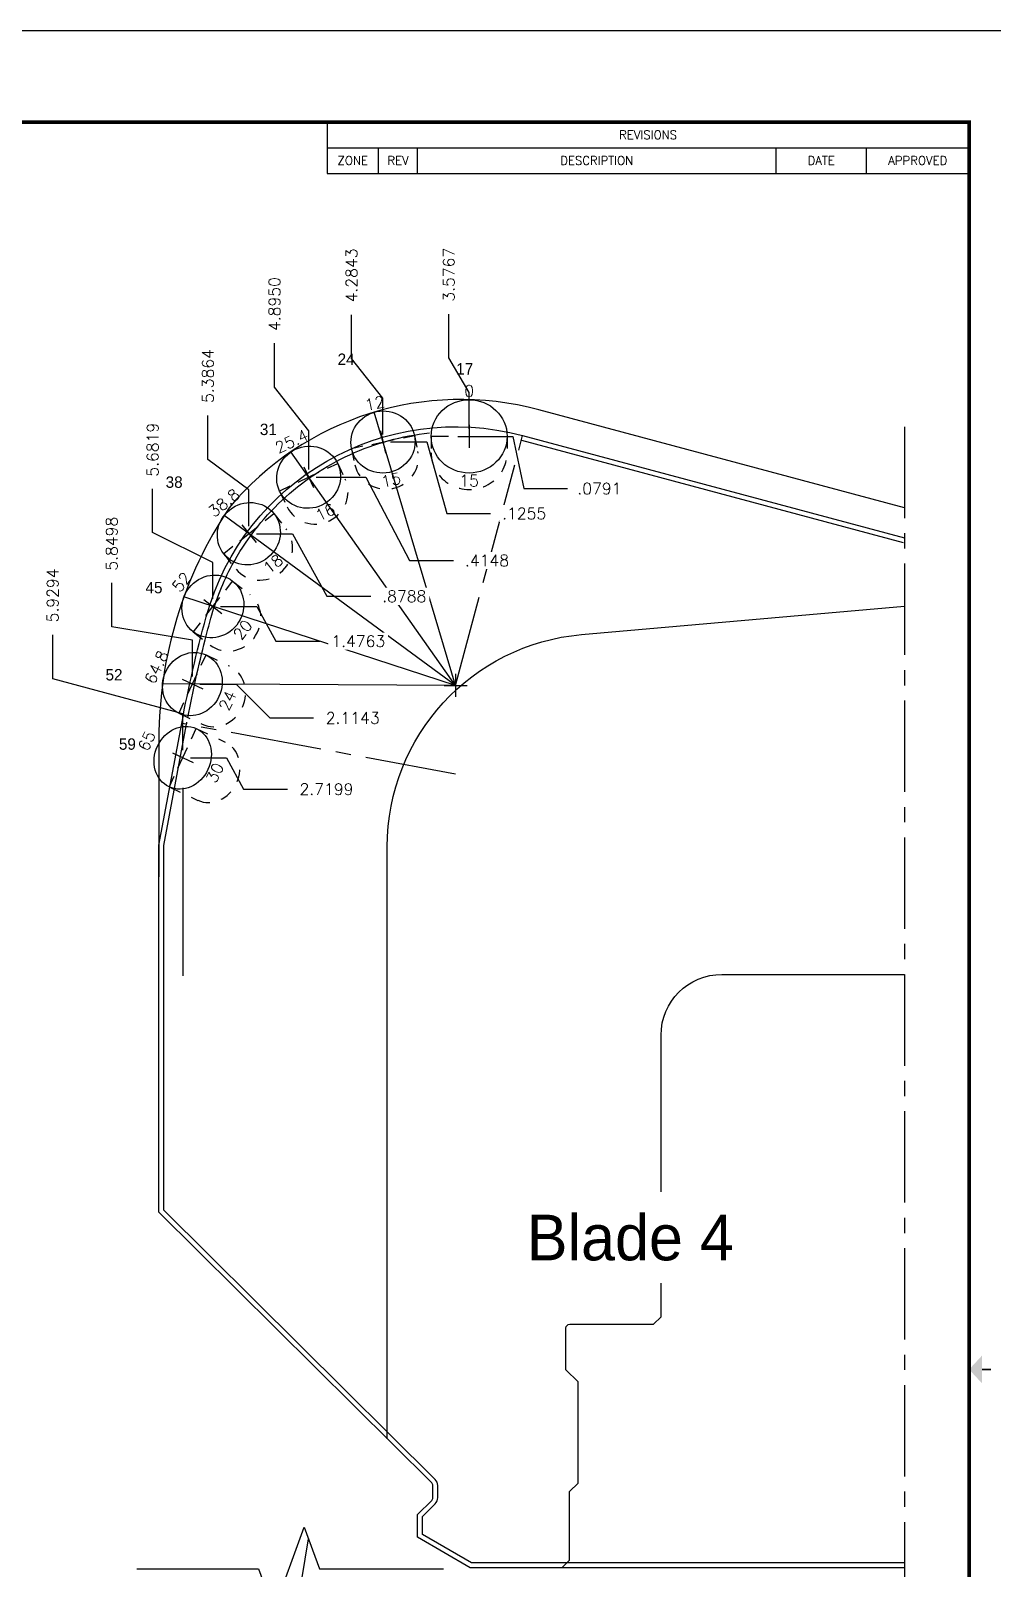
# Model space of a CAD drawing. Extents: x 34 to 102, y 11 to 33.
# Drawn here: x 59.42 to 67.32, y 20.35 to 32.99 of the extents above; entities that cross this region are included whole.
import ezdxf
from ezdxf.enums import TextEntityAlignment as Align

# ---------------------------------------------------------------- set-up
doc = ezdxf.new("R2010")
doc.units = 0
doc.header["$MEASUREMENT"] = 0
doc.header["$PDMODE"] = 35
doc.linetypes.add('CENTER2', pattern=[1.125, 0.75, -0.125, 0.125, -0.125])
doc.linetypes.add('HIDDEN2', pattern=[0.1875, 0.125, -0.0625])
doc.layers.get('0').update_dxf_attribs({"linetype": 'CONTINUOUS'})
doc.layers.get('Defpoints').update_dxf_attribs({"color": 10, "linetype": 'CONTINUOUS'})
doc.layers.add('Blade4', color=7, linetype='CONTINUOUS', true_color=0x00cccc)
for name, color, linetype in [('CDG-37977R1', 7, 'CONTINUOUS'), ('CLine', 5, 'CENTER2'), ('Dims', 4, 'CONTINUOUS'), ('Title Block', 7, 'CONTINUOUS')]:
    doc.layers.add(name, color=color, linetype=linetype)
doc.layers.add('Non Print Text', color=3, linetype='CONTINUOUS', plot=False)
doc.styles.add('RomanD', font='romand.shx', dxfattribs={"width": 0.9})
doc.styles.add('RomanS', font='romans')
doc.dimstyles.get("Standard").update_dxf_attribs({"dimtxt": 0.094, "dimasz": 0.18, "dimexe": 0.0625, "dimexo": 0.0625, "dimgap": 0.09, "dimtad": 0, "dimtih": 1, "dimtoh": 1, "dimdec": 4, "dimzin": 4, "dimdsep": 46, "dimtxsty": 'RomanS', "dimcen": 0.09, "dimazin": 1, "dimtfac": 1, "dimtdec": 4, "dimtofl": 0, "dimtmove": 0, "dimatfit": 1, "dimfxl": 1, "dimtfill": 1, "dimtolj": 1, "dimtzin": 0, "dimarcsym": 0})

# ---------------------------------------------------------------- blocks, each defined once
blk = doc.blocks.new('COT_Dblock')
at = {"layer": 'Title Block'}
for p, q in [((27.857, 21.25), (27.857, 20.828)), ((27.857, 21.039), (33.13, 21.039)), ((28.278, 20.828), (28.278, 21.039)), ((28.599, 20.828), (28.599, 21.039)), ((31.544, 20.828), (31.544, 21.039)), ((32.286, 20.828), (32.286, 21.039)), ((27.857, 20.828), (33.13, 20.828))]:
    blk.add_line(p, q, dxfattribs=at)
at = {"layer": 'Title Block', "color": 8}
blk.add_lwpolyline([(0, 0), (34, 0), (34, 22), (0, 22)], close=True, dxfattribs=at)
at = {"layer": 'Title Block', "const_width": 0.03}
blk.add_lwpolyline([(33.13, 21.25), (0.87, 21.25), (0.87, 0.75), (33.13, 0.75)], close=True, dxfattribs=at)
at = {"layer": 'Title Block', "const_width": 0.015}
blk.add_lwpolyline([(33.31, 11), (33.235, 11)], dxfattribs=at)
at = {"layer": 'Title Block'}
blk.add_solid([(33.235, 10.887), (33.235, 11.113), (33.13, 11)], dxfattribs=at)
at = {"layer": 'Title Block', "style": 'RomanS'}
for s, height, p in [('REVISIONS', 0.0703, (30.493, 21.145)), ('ZONE', 0.0703, (28.067, 20.934)), ('REV', 0.0703, (28.439, 20.934)), ('DESCRIPTION', 0.07031, (30.071, 20.934)), ('DATE', 0.0703, (31.915, 20.934)), ('APPROVED', 0.0703, (32.708, 20.934))]:
    blk.add_text(s, height=height, dxfattribs=at).set_placement(p, align=Align.MIDDLE_CENTER)
at = {"layer": 'Title Block', "color": 1, "style": 'RomanS', "flags": 8}
for tag, p in [('FNAME', (0.62, 3.75)), ('REVDATE', (0.62, 2.25)), ('USER', (0.62, 0.75))]:
    blk.add_attdef(tag, text='', height=0.047, rotation=90, dxfattribs=at).set_placement(p, align=Align.BOTTOM_LEFT)
at = {"layer": 'Title Block', "color": 3, "style": 'RomanS', "flags": 8}
blk.add_attdef('DRAWN', text='', height=0.11, dxfattribs=at).set_placement((28.7, 1.984), align=Align.MIDDLE_CENTER)
for tag, p in [('DDATE', (28.356, 1.672)), ('CHECK', (28.356, 1.406)), ('MATRL', (28.356, 1.149)), ('PDATE', (28.356, 0.883)), ('SCALE', (29.896, 0.855)), ('SHEET', (32.005, 0.855))]:
    blk.add_attdef(tag, text='', height=0.094, dxfattribs=at).set_placement(p, align=Align.MIDDLE_LEFT)
at = {"layer": 'Title Block', "color": 3, "style": 'RomanD', "width": 0.9, "flags": 8}
for tag, height, p in [('TITL1', 0.125, (31.337, 1.684)), ('TITL2', 0.094, (31.337, 1.514)), ('TITL3', 0.094, (31.337, 1.374))]:
    blk.add_attdef(tag, text='', height=height, dxfattribs=at).set_placement(p, align=Align.MIDDLE_CENTER)
at = {"layer": 'Title Block', "color": 3, "style": 'RomanS', "flags": 8}
for tag, p in [('FSCM#', (30.337, 1.121)), ('DWG#', (31.81, 1.121)), ('REV#', (32.97, 1.121))]:
    blk.add_attdef(tag, text='', height=0.094, dxfattribs=at).set_placement(p, align=Align.TOP_CENTER)
blk = doc.blocks.new('CMark')
at = {"layer": 'CLine'}
for p, q in [((-0.094, 0), (0.094, 0)), ((0, 0.094), (0, -0.094))]:
    blk.add_line(p, q, dxfattribs=at)
blk = doc.blocks.new('1313@15')
for p, q in [((-0.17, 0), (-0.265, 0)), ((0.171, 0), (0.264, 0))]:
    blk.add_line(p, q)
at = {"color": 8, "linetype": 'HIDDEN2', "ltscale": 0.5}
blk.add_line((-0.265, 0), (-0.265, -0.135), dxfattribs=at)
at = {"color": 8, "linetype": 'HIDDEN2', "ltscale": 0.5, "flags": 128}
blk.add_lwpolyline([(0.264, 0), (0.264, -0.135)], dxfattribs=at)
blk.add_ellipse((0, 0), major_axis=(0.264, 0), ratio=0.965926)
at = {"color": 8, "linetype": 'HIDDEN2', "ltscale": 0.5}
blk.add_ellipse((0, -0.135), major_axis=(0.264, 0), ratio=0.965926, start_param=3.141593, end_param=6.283185, dxfattribs=at)
blk.add_blockref('CMark', (0, 0))
at = {"style": 'RomanS'}
blk.add_text('15', height=0.094, dxfattribs=at).set_placement((0, -0.318), align=Align.MIDDLE_CENTER)
blk.add_attdef('ANG', text='', height=0.094, dxfattribs=at).set_placement((0, 0.251), align=Align.BOTTOM_CENTER)
blk = doc.blocks.new('1313@16')
for p, q in [((-0.17, 0), (-0.265, 0)), ((0.171, 0), (0.264, 0))]:
    blk.add_line(p, q)
at = {"color": 8, "linetype": 'HIDDEN2', "ltscale": 0.5}
blk.add_line((-0.265, 0), (-0.265, -0.143), dxfattribs=at)
at = {"color": 8, "linetype": 'HIDDEN2', "ltscale": 0.5, "flags": 128}
blk.add_lwpolyline([(0.264, 0), (0.264, -0.143)], dxfattribs=at)
blk.add_ellipse((0, 0), major_axis=(0.264, 0), ratio=0.961262)
at = {"color": 8, "linetype": 'HIDDEN2', "ltscale": 0.5}
blk.add_ellipse((0, -0.143), major_axis=(0.264, 0), ratio=0.961262, start_param=3.141593, end_param=6.283185, dxfattribs=at)
blk.add_blockref('CMark', (0, 0))
at = {"style": 'RomanS'}
blk.add_text('16', height=0.094, dxfattribs=at).set_placement((0, -0.318), align=Align.MIDDLE_CENTER)
blk.add_attdef('ANG', text='', height=0.094, dxfattribs=at).set_placement((0, 0.251), align=Align.BOTTOM_CENTER)
blk = doc.blocks.new('1313@18')
for p, q in [((-0.17, 0), (-0.265, 0)), ((0.171, 0), (0.264, 0))]:
    blk.add_line(p, q)
at = {"color": 8, "linetype": 'HIDDEN2', "ltscale": 0.5}
blk.add_line((-0.265, 0), (-0.265, -0.161), dxfattribs=at)
at = {"color": 8, "linetype": 'HIDDEN2', "ltscale": 0.5, "flags": 128}
blk.add_lwpolyline([(0.264, 0), (0.264, -0.161)], dxfattribs=at)
blk.add_ellipse((0, 0), major_axis=(0.264, 0), ratio=0.951057)
at = {"color": 8, "linetype": 'HIDDEN2', "ltscale": 0.5}
blk.add_ellipse((0, -0.161), major_axis=(0.264, 0), ratio=0.951057, start_param=3.141593, end_param=6.283185, dxfattribs=at)
blk.add_blockref('CMark', (0, 0))
at = {"style": 'RomanS'}
blk.add_text('18', height=0.094, dxfattribs=at).set_placement((0, -0.318), align=Align.MIDDLE_CENTER)
blk.add_attdef('ANG', text='', height=0.094, dxfattribs=at).set_placement((0, 0.251), align=Align.BOTTOM_CENTER)
blk = doc.blocks.new('1313@20')
for p, q in [((-0.17, 0), (-0.265, 0)), ((0.171, 0), (0.264, 0))]:
    blk.add_line(p, q)
at = {"color": 8, "linetype": 'HIDDEN2', "ltscale": 0.5}
blk.add_line((-0.265, 0), (-0.265, -0.178), dxfattribs=at)
at = {"color": 8, "linetype": 'HIDDEN2', "ltscale": 0.5, "flags": 128}
blk.add_lwpolyline([(0.264, 0), (0.264, -0.178)], dxfattribs=at)
blk.add_ellipse((0, 0), major_axis=(0.264, 0), ratio=0.939693)
at = {"color": 8, "linetype": 'HIDDEN2', "ltscale": 0.5}
blk.add_ellipse((0, -0.178), major_axis=(0.264, 0), ratio=0.939693, start_param=3.141593, end_param=6.283185, dxfattribs=at)
blk.add_blockref('CMark', (0, 0))
at = {"style": 'RomanS'}
blk.add_text('20', height=0.094, dxfattribs=at).set_placement((0, -0.311), align=Align.MIDDLE_CENTER)
blk.add_attdef('ANG', text='', height=0.094, dxfattribs=at).set_placement((0, 0.251), align=Align.BOTTOM_CENTER)
blk = doc.blocks.new('1313@24')
for p, q in [((-0.17, 0), (-0.265, 0)), ((0.171, 0), (0.264, 0))]:
    blk.add_line(p, q)
at = {"color": 8, "linetype": 'HIDDEN2', "ltscale": 0.5}
blk.add_line((-0.265, 0), (-0.265, -0.212), dxfattribs=at)
at = {"color": 8, "linetype": 'HIDDEN2', "ltscale": 0.5, "flags": 128}
blk.add_lwpolyline([(0.264, 0), (0.264, -0.212)], dxfattribs=at)
blk.add_ellipse((0, 0), major_axis=(0.264, 0), ratio=0.913535)
at = {"color": 8, "linetype": 'HIDDEN2', "ltscale": 0.5}
blk.add_ellipse((0, -0.212), major_axis=(0.264, 0), ratio=0.913535, start_param=3.141593, end_param=6.283185, dxfattribs=at)
blk.add_blockref('CMark', (0, 0))
at = {"style": 'RomanS'}
blk.add_text('24', height=0.094, dxfattribs=at).set_placement((0, -0.318), align=Align.MIDDLE_CENTER)
blk.add_attdef('ANG', text='', height=0.094, dxfattribs=at).set_placement((0, 0.251), align=Align.BOTTOM_CENTER)
blk = doc.blocks.new('*D464')
at = {"layer": 'Defpoints', "color": 0, "transparency": 16777216}
for p in [(62.057, 30.652), (66.6, 29.732), (62.315, 29.607)]:
    blk.add_point(p, dxfattribs=at)
at = {"layer": 'Dims', "color": 0, "lineweight": -2, "transparency": 16777216}
for p, q in [((62.057, 30.292), (62.057, 30.652)), ((62.315, 29.967), (62.057, 30.292)), ((62.315, 29.669), (62.315, 29.967))]:
    blk.add_line(p, q, dxfattribs=at)
at = {"layer": 'Dims', "color": 0, "transparency": 16777216, "insert": (62.057, 30.975), "char_height": 0.094, "attachment_point": 5, "rotation": 90, "style": 'RomanS', "bg_fill": 3, "box_fill_scale": 1.25, "bg_fill_color": 256, "bg_fill_true_color": 13158600, "bg_fill_transparency": 0}
blk.add_mtext('\\A1;4.2843', dxfattribs=at)
blk = doc.blocks.new('*D465')
at = {"layer": 'Defpoints', "color": 0, "transparency": 16777216}
for p in [(61.424, 30.418), (66.6, 29.732), (61.705, 29.317)]:
    blk.add_point(p, dxfattribs=at)
at = {"layer": 'Dims', "color": 0, "lineweight": -2, "transparency": 16777216}
for p, q in [((61.424, 30.058), (61.424, 30.418)), ((61.705, 29.698), (61.424, 30.058)), ((61.705, 29.38), (61.705, 29.698))]:
    blk.add_line(p, q, dxfattribs=at)
at = {"layer": 'Dims', "color": 0, "transparency": 16777216, "insert": (61.424, 30.74), "char_height": 0.094, "attachment_point": 5, "rotation": 90, "style": 'RomanS', "bg_fill": 3, "box_fill_scale": 1.25, "bg_fill_color": 256, "bg_fill_true_color": 13158600, "bg_fill_transparency": 0}
blk.add_mtext('\\A1;4.8950', dxfattribs=at)
blk = doc.blocks.new('*D466')
at = {"layer": 'Defpoints', "color": 0, "transparency": 16777216}
for p in [(60.877, 29.824), (66.6, 29.732), (61.213, 28.853)]:
    blk.add_point(p, dxfattribs=at)
at = {"layer": 'Dims', "color": 0, "lineweight": -2, "transparency": 16777216}
for p, q in [((60.877, 29.464), (60.877, 29.824)), ((61.213, 29.213), (60.877, 29.464)), ((61.213, 28.916), (61.213, 29.213))]:
    blk.add_line(p, q, dxfattribs=at)
at = {"layer": 'Dims', "color": 0, "transparency": 16777216, "insert": (60.877, 30.149), "char_height": 0.094, "attachment_point": 5, "rotation": 90, "style": 'RomanS', "bg_fill": 3, "box_fill_scale": 1.25, "bg_fill_color": 256, "bg_fill_true_color": 13158600, "bg_fill_transparency": 0}
blk.add_mtext('\\A1;5.3864', dxfattribs=at)
blk = doc.blocks.new('*D467')
at = {"layer": 'Defpoints', "color": 0, "transparency": 16777216}
for p in [(66.6, 29.732), (60.423, 29.222), (60.918, 28.256)]:
    blk.add_point(p, dxfattribs=at)
at = {"layer": 'Dims', "color": 0, "lineweight": -2, "transparency": 16777216}
for p, q in [((60.423, 28.862), (60.423, 29.222)), ((60.918, 28.616), (60.423, 28.862)), ((60.918, 28.318), (60.918, 28.616))]:
    blk.add_line(p, q, dxfattribs=at)
at = {"layer": 'Dims', "color": 0, "transparency": 16777216, "insert": (60.423, 29.543), "char_height": 0.094, "attachment_point": 5, "rotation": 90, "style": 'RomanS', "bg_fill": 3, "box_fill_scale": 1.25, "bg_fill_color": 256, "bg_fill_true_color": 13158600, "bg_fill_transparency": 0}
blk.add_mtext('\\A1;5.6819', dxfattribs=at)
blk = doc.blocks.new('*D468')
at = {"layer": 'Defpoints', "color": 0, "transparency": 16777216}
for p in [(66.6, 29.732), (60.087, 28.449), (60.75, 27.618)]:
    blk.add_point(p, dxfattribs=at)
at = {"layer": 'Dims', "color": 0, "lineweight": -2, "transparency": 16777216}
for p, q in [((60.087, 28.089), (60.087, 28.449)), ((60.75, 27.978), (60.087, 28.089)), ((60.75, 27.68), (60.75, 27.978))]:
    blk.add_line(p, q, dxfattribs=at)
at = {"layer": 'Dims', "color": 0, "transparency": 16777216, "insert": (60.087, 28.771), "char_height": 0.094, "attachment_point": 5, "rotation": 90, "style": 'RomanS', "bg_fill": 3, "box_fill_scale": 1.25, "bg_fill_color": 256, "bg_fill_true_color": 13158600, "bg_fill_transparency": 0}
blk.add_mtext('\\A1;5.8498', dxfattribs=at)
blk = doc.blocks.new('*D469')
at = {"layer": 'Defpoints', "color": 0, "transparency": 16777216}
for p in [(66.6, 29.732), (62.315, 29.607), (63.199, 29.019)]:
    blk.add_point(p, dxfattribs=at)
at = {"layer": 'Dims', "color": 0, "lineweight": -2, "transparency": 16777216}
for p, q in [((62.378, 29.607), (62.675, 29.607)), ((62.675, 29.607), (62.839, 29.019)), ((62.839, 29.019), (63.199, 29.019))]:
    blk.add_line(p, q, dxfattribs=at)
at = {"layer": 'Dims', "color": 0, "transparency": 16777216, "insert": (63.475, 29.019), "char_height": 0.094, "attachment_point": 5, "style": 'RomanS', "bg_fill": 3, "box_fill_scale": 1.25, "bg_fill_color": 256, "bg_fill_true_color": 13158600, "bg_fill_transparency": 0}
blk.add_mtext('\\A1;.1255', dxfattribs=at)
blk = doc.blocks.new('*D470')
at = {"layer": 'Defpoints', "color": 0, "transparency": 16777216}
for p in [(66.6, 29.732), (61.705, 29.317), (62.894, 28.633)]:
    blk.add_point(p, dxfattribs=at)
at = {"layer": 'Dims', "color": 0, "lineweight": -2, "transparency": 16777216}
for p, q in [((61.767, 29.317), (62.174, 29.317)), ((62.174, 29.317), (62.534, 28.633)), ((62.534, 28.633), (62.894, 28.633))]:
    blk.add_line(p, q, dxfattribs=at)
at = {"layer": 'Dims', "color": 0, "transparency": 16777216, "insert": (63.17, 28.633), "char_height": 0.094, "attachment_point": 5, "style": 'RomanS', "bg_fill": 3, "box_fill_scale": 1.25, "bg_fill_color": 256, "bg_fill_true_color": 13158600, "bg_fill_transparency": 0}
blk.add_mtext('\\A1;.4148', dxfattribs=at)
blk = doc.blocks.new('*D471')
at = {"layer": 'Defpoints', "color": 0, "transparency": 16777216}
for p in [(66.6, 29.732), (61.213, 28.853), (62.214, 28.339)]:
    blk.add_point(p, dxfattribs=at)
at = {"layer": 'Dims', "color": 0, "lineweight": -2, "transparency": 16777216}
for p, q in [((61.276, 28.853), (61.573, 28.853)), ((61.573, 28.853), (61.854, 28.339)), ((61.854, 28.339), (62.214, 28.339))]:
    blk.add_line(p, q, dxfattribs=at)
at = {"layer": 'Dims', "color": 0, "transparency": 16777216, "insert": (62.49, 28.339), "char_height": 0.094, "attachment_point": 5, "style": 'RomanS', "bg_fill": 3, "box_fill_scale": 1.25, "bg_fill_color": 256, "bg_fill_true_color": 13158600, "bg_fill_transparency": 0}
blk.add_mtext('\\A1;.8788', dxfattribs=at)
blk = doc.blocks.new('*D472')
at = {"layer": 'Defpoints', "color": 0, "transparency": 16777216}
for p in [(66.6, 29.732), (60.918, 28.256), (61.796, 27.97)]:
    blk.add_point(p, dxfattribs=at)
at = {"layer": 'Dims', "color": 0, "lineweight": -2, "transparency": 16777216}
for p, q in [((60.98, 28.256), (61.278, 28.256)), ((61.278, 28.256), (61.436, 27.97)), ((61.436, 27.97), (61.796, 27.97))]:
    blk.add_line(p, q, dxfattribs=at)
at = {"layer": 'Dims', "color": 0, "transparency": 16777216, "insert": (62.112, 27.97), "char_height": 0.094, "attachment_point": 5, "style": 'RomanS', "bg_fill": 3, "box_fill_scale": 1.25, "bg_fill_color": 256, "bg_fill_true_color": 13158600, "bg_fill_transparency": 0}
blk.add_mtext('\\A1;1.4763', dxfattribs=at)
blk = doc.blocks.new('*D473')
at = {"layer": 'Defpoints', "color": 0, "transparency": 16777216}
for p in [(66.6, 29.732), (60.75, 27.618), (61.745, 27.339)]:
    blk.add_point(p, dxfattribs=at)
at = {"layer": 'Dims', "color": 0, "lineweight": -2, "transparency": 16777216}
for p, q in [((60.812, 27.618), (61.11, 27.618)), ((61.11, 27.618), (61.385, 27.339)), ((61.385, 27.339), (61.745, 27.339))]:
    blk.add_line(p, q, dxfattribs=at)
at = {"layer": 'Dims', "color": 0, "transparency": 16777216, "insert": (62.067, 27.339), "char_height": 0.094, "attachment_point": 5, "style": 'RomanS', "bg_fill": 3, "box_fill_scale": 1.25, "bg_fill_color": 256, "bg_fill_true_color": 13158600, "bg_fill_transparency": 0}
blk.add_mtext('\\A1;2.1143', dxfattribs=at)
blk = doc.blocks.new('*D544')
at = {"layer": 'Defpoints', "color": 0, "transparency": 16777216}
for p in [(62.856, 30.658), (66.6, 29.732), (63.023, 29.653)]:
    blk.add_point(p, dxfattribs=at)
at = {"layer": 'Dims', "color": 0, "lineweight": -2, "transparency": 16777216}
for p, q in [((62.856, 30.298), (62.856, 30.658)), ((63.023, 30.013), (62.856, 30.298)), ((63.023, 29.715), (63.023, 30.013))]:
    blk.add_line(p, q, dxfattribs=at)
at = {"layer": 'Dims', "color": 0, "transparency": 16777216, "insert": (62.856, 30.981), "char_height": 0.094, "attachment_point": 5, "rotation": 90, "style": 'RomanS', "bg_fill": 3, "box_fill_scale": 1.25, "bg_fill_color": 256, "bg_fill_true_color": 13158600, "bg_fill_transparency": 0}
blk.add_mtext('\\A1;3.5767', dxfattribs=at)
blk = doc.blocks.new('*D545')
at = {"layer": 'Defpoints', "color": 0, "transparency": 16777216}
for p in [(66.6, 29.732), (63.023, 29.653)]:
    blk.add_point(p, dxfattribs=at)
at = {"layer": 'Dims', "color": 0, "lineweight": -2, "transparency": 16777216}
for p, q in [((63.085, 29.653), (63.383, 29.653)), ((63.383, 29.653), (63.471, 29.224)), ((63.471, 29.224), (63.831, 29.224))]:
    blk.add_line(p, q, dxfattribs=at)
at = {"layer": 'Dims', "color": 0, "transparency": 16777216, "insert": (64.093, 29.224), "char_height": 0.094, "attachment_point": 5, "style": 'RomanS', "bg_fill": 3, "box_fill_scale": 1.25, "bg_fill_color": 256, "bg_fill_true_color": 13158600, "bg_fill_transparency": 0}
blk.add_mtext('\\A1;.0791', dxfattribs=at)
at = {"layer": 'Defpoints', "color": 0, "transparency": 16777216}
blk.add_point((63.831, 29.224), dxfattribs=at)
blk = doc.blocks.new('1313@30')
for p, q in [((-0.17, 0), (-0.265, 0)), ((0.171, 0), (0.264, 0))]:
    blk.add_line(p, q)
at = {"color": 8, "linetype": 'HIDDEN2', "ltscale": 0.5}
blk.add_line((-0.265, 0), (-0.265, -0.26), dxfattribs=at)
at = {"color": 8, "linetype": 'HIDDEN2', "ltscale": 0.5, "flags": 128}
blk.add_lwpolyline([(0.264, 0), (0.264, -0.26)], dxfattribs=at)
blk.add_ellipse((0, 0), major_axis=(0.264, 0), ratio=0.866025)
at = {"color": 8, "linetype": 'HIDDEN2', "ltscale": 0.5}
blk.add_ellipse((0, -0.26), major_axis=(0.264, 0), ratio=0.866025, start_param=3.141593, end_param=6.283185, dxfattribs=at)
blk.add_blockref('CMark', (0, 0))
at = {"style": 'RomanS'}
blk.add_text('30', height=0.094, dxfattribs=at).set_placement((0, -0.292), align=Align.MIDDLE_CENTER)
blk.add_attdef('ANG', text='', height=0.094, dxfattribs=at).set_placement((0, 0.251), align=Align.BOTTOM_CENTER)
blk = doc.blocks.new('*D550')
at = {"layer": 'Defpoints', "color": 0, "transparency": 16777216}
for p in [(66.6, 29.732), (59.602, 28.021), (60.67, 27.012)]:
    blk.add_point(p, dxfattribs=at)
at = {"layer": 'Dims', "color": 0, "lineweight": -2, "transparency": 16777216}
for p, q in [((59.602, 27.661), (59.602, 28.021)), ((60.67, 27.372), (59.602, 27.661)), ((60.67, 27.075), (60.67, 27.372))]:
    blk.add_line(p, q, dxfattribs=at)
at = {"layer": 'Dims', "color": 0, "transparency": 16777216, "insert": (59.602, 28.346), "char_height": 0.094, "attachment_point": 5, "rotation": 90, "style": 'RomanS', "bg_fill": 3, "box_fill_scale": 1.25, "bg_fill_color": 256, "bg_fill_true_color": 13158600, "bg_fill_transparency": 0}
blk.add_mtext('\\A1;5.9294', dxfattribs=at)
blk = doc.blocks.new('*D551')
at = {"layer": 'Defpoints', "color": 0, "transparency": 16777216}
for p in [(66.6, 29.732), (60.67, 27.012), (61.53, 26.754)]:
    blk.add_point(p, dxfattribs=at)
at = {"layer": 'Dims', "color": 0, "lineweight": -2, "transparency": 16777216}
for p, q in [((60.733, 27.012), (61.03, 27.012)), ((61.03, 27.012), (61.17, 26.754)), ((61.17, 26.754), (61.53, 26.754))]:
    blk.add_line(p, q, dxfattribs=at)
at = {"layer": 'Dims', "color": 0, "transparency": 16777216, "insert": (61.851, 26.754), "char_height": 0.094, "attachment_point": 5, "style": 'RomanS', "bg_fill": 3, "box_fill_scale": 1.25, "bg_fill_color": 256, "bg_fill_true_color": 13158600, "bg_fill_transparency": 0}
blk.add_mtext('\\A1;2.7199', dxfattribs=at)
blk = doc.blocks.new('1613@15')
for p, q in [((-0.17, 0), (-0.312, 0)), ((0.171, 0), (0.312, 0))]:
    blk.add_line(p, q)
at = {"color": 8, "linetype": 'HIDDEN2', "ltscale": 0.5}
blk.add_line((-0.312, 0), (-0.312, -0.135), dxfattribs=at)
at = {"color": 8, "linetype": 'HIDDEN2', "ltscale": 0.5, "flags": 128}
blk.add_lwpolyline([(0.312, 0), (0.312, -0.135)], dxfattribs=at)
blk.add_ellipse((0, 0), major_axis=(-0.312, 0), ratio=0.965926, start_param=-3.141592653589793, end_param=3.141592653589793)
at = {"color": 8, "linetype": 'HIDDEN2', "ltscale": 0.5}
blk.add_ellipse((0, -0.135), major_axis=(-0.312, 0), ratio=0.965926, start_param=0, end_param=3.141593, dxfattribs=at)
blk.add_blockref('CMark', (0, 0))
at = {"style": 'RomanS'}
blk.add_text('15', height=0.094, dxfattribs=at).set_placement((0, -0.364), align=Align.MIDDLE_CENTER)
blk.add_attdef('ANG', text='', height=0.094, dxfattribs=at).set_placement((0, 0.298), align=Align.BOTTOM_CENTER)

msp = doc.modelspace()

# ---------------------------------------------------------------- linework, layer by layer
at = {"linetype": 'ByBlock', "flags": 128}
msp.add_lwpolyline([(62.34962, 21.41671), (62.34962, 26.28108, -0.38887873), (63.94709, 28.02442), (66.59962, 28.25648)], format="xyb", dxfattribs=at)
at = {"linetype": 'Continuous', "flags": 128}
msp.add_lwpolyline([(60.29244, 20.348), (61.29244, 20.348), (61.41744, 20.00456), (61.66744, 20.69143), (61.79244, 20.348), (62.8133, 20.348)], dxfattribs=at)
at = {"layer": 'Blade4'}
for q in [(62.24221, 29.85148), (61.55781, 29.52523), (61.00978, 29.00255), (60.67976, 28.33315), (60.50458, 27.61897)]:
    msp.add_line((62.91212, 27.60708), q, dxfattribs=at)
at = {"layer": 'CDG-37977R1', "color": 7, "linetype": 'Continuous', "flags": 128}
for points in [[(66.59962, 20.35708), (63.03263, 20.35708), (62.59962, 20.60708), (62.59962, 20.79458), (62.71546, 20.91043, 0.19891237), (62.72462, 20.93253), (62.72462, 21.03157, 0.199913), (62.71538, 21.05375), (60.47462, 23.27733), (60.47462, 26.29458), (60.66212, 27.29458, -0.02112914), (60.86288, 28.16943, -0.4124498), (63.46211, 29.65968), (66.59962, 28.81898)], [(62.04305, 29.50233, -0.08177785), (62.69659, 29.68091)], [(61.48573, 29.12782, -0.08104073), (62.04305, 29.50233)], [(61.0769, 28.59663, -0.08089726), (61.48573, 29.12782)], [(60.85422, 27.98066, -0.00435385), (60.90145, 28.15885, -0.05673279), (61.0769, 28.59663)], [(60.71204, 27.34356, -0.01542111), (60.85422, 27.98066)], [(66.59962, 20.39708), (63.04335, 20.39708), (62.63962, 20.63018), (62.63962, 20.77802), (62.74375, 20.88215, 0.19891237), (62.76462, 20.93253), (62.76462, 21.03157, 0.199913), (62.74355, 21.08214), (60.51462, 23.29399), (60.51462, 26.29087), (60.70144, 27.28725, -0.00039591), (60.70451, 27.30373, -0.00039591)], [(63.78462, 20.35708), (63.84712, 20.41958), (63.84712, 20.98208), (63.91727, 21.05223), (63.91727, 21.88318), (63.81837, 21.98208), (63.81837, 22.32583, -0.41421356), (63.84962, 22.35708), (64.53712, 22.35708), (64.59962, 22.41958), (64.59962, 24.73208, -0.41421356), (65.09962, 25.23208), (66.59962, 25.23208)]]:
    msp.add_lwpolyline(points, format="xyb", dxfattribs=at)
msp.add_lwpolyline([(63.45175, 29.62104), (66.58926, 28.78035)], dxfattribs=at)
at = {"layer": 'CLine'}
msp.add_line((66.59962, 29.73208), (66.59962, 20.10708), dxfattribs=at)
at = {"layer": 'CLine', "color": 1}
for p, q in [((62.91212, 27.60708), (63.46211, 29.65968)), ((62.91212, 26.87743), (60.66212, 27.29458))]:
    msp.add_line(p, q, dxfattribs=at)
at = {"layer": 'CLine', "color": 1, "linetype": 'ByBlock'}
msp.add_line((60.67022, 26.76612), (60.67022, 25.22113), dxfattribs=at)
at = {"layer": 'CLine', "color": 1, "linetype": 'ByBlock', "flags": 128}
msp.add_lwpolyline([(66.59962, 29.06682), (63.59649, 29.8715, 0.29218049), (61.05068, 29.06516, 0.14845437), (60.47462, 27.16773), (60.47462, 26.03277)], format="xyb", dxfattribs=at)
at = {"layer": 'Dims'}
msp.add_line((61.21508, 17.65081), (61.70302, 20.59368), dxfattribs=at)

# ---------------------------------------------------------------- block references
at = {"color": 200, "linetype": 'ByBlock'}
msp.add_blockref('CMark', (62.91212, 27.60708), dxfattribs=at)
at = {"layer": 'Blade4'}
for name, p, rotation, values in [('1313@15', (62.3153, 29.60661), 12, {'ANG': '12'}), ('1313@16', (61.70462, 29.3173), 25.4, {'ANG': '25.4'}), ('1313@18', (61.21326, 28.85329), 38.8, {'ANG': '38.8'}), ('1313@20', (60.91775, 28.25574), 52.00000000000001, {'ANG': '52'}), ('1313@24', (60.74983, 27.61776), 64.80000000000001, {'ANG': '64.8'})]:
    msp.add_blockref(name, p, dxfattribs=dict(at, rotation=rotation)).add_auto_attribs(values)
at = {"layer": 'Title Block'}
msp.add_blockref('COT_Dblock', (34, 10.98594), dxfattribs=at)

# ---------------------------------------------------------------- next in the draw order: texts
at = {"layer": 'Non Print Text', "insert": (63.4966, 23.25759), "char_height": 0.375, "attachment_point": 1, "bg_fill": 3, "box_fill_scale": 1.5, "bg_fill_color": 256, "bg_fill_transparency": 0}
msp.add_mtext_dynamic_manual_height_columns('Blade 4', width=2.48988, gutter_width=1, heights=[0], dxfattribs=at)

# ---------------------------------------------------------------- next in the draw order: dimensions: what is measured, and where the dimension line sits
at = {"layer": 'Dims'}
dim = msp.add_ordinate_dim(feature_location=(62.3153, 29.60661), offset=(-0.25789, 1.04543), dtype=1, origin=(66.59962, 29.73208), dimstyle='Standard', dxfattribs=at)
dim.commit()
dim.dimension.update_dxf_attribs({"geometry": '*D464', "text_midpoint": (62.05741, 30.9748)})

# ---------------------------------------------------------------- next in the draw order: dimensions: what is measured, and where the dimension line sits
dim = msp.add_ordinate_dim(feature_location=(61.70462, 29.3173), offset=(-0.2805, 1.10033), dtype=1, origin=(66.59962, 29.73208), dimstyle='Standard', dxfattribs=at)
dim.commit()
dim.dimension.update_dxf_attribs({"geometry": '*D465', "text_midpoint": (61.42412, 30.74039)})

# ---------------------------------------------------------------- next in the draw order: dimensions: what is measured, and where the dimension line sits
dim = msp.add_ordinate_dim(feature_location=(61.21326, 28.85329), offset=(-0.33643, 0.97051), dtype=1, origin=(66.59962, 29.73208), dimstyle='Standard', dxfattribs=at)
dim.commit()
dim.dimension.update_dxf_attribs({"geometry": '*D466', "text_midpoint": (60.87683, 30.14879)})

# ---------------------------------------------------------------- next in the draw order: texts
at = {"layer": 'Blade4'}
msp.add_text('24', height=0.09375, dxfattribs=at).set_placement((61.94252, 30.23999))

# ---------------------------------------------------------------- next in the draw order: dimensions: what is measured, and where the dimension line sits
at = {"layer": 'Dims'}
dim = msp.add_ordinate_dim(feature_location=(60.91775, 28.25574), offset=(-0.49439, 0.9664), dtype=1, origin=(66.59962, 29.73208), dimstyle='Standard', dxfattribs=at)
dim.commit()
dim.dimension.update_dxf_attribs({"geometry": '*D467', "text_midpoint": (60.42337, 29.54267)})

# ---------------------------------------------------------------- next in the draw order: dimensions: what is measured, and where the dimension line sits
dim = msp.add_ordinate_dim(feature_location=(60.74983, 27.61776), offset=(-0.66266, 0.83083), dtype=1, origin=(66.59962, 29.73208), dimstyle='Standard', dxfattribs=at)
dim.commit()
dim.dimension.update_dxf_attribs({"geometry": '*D468', "text_midpoint": (60.08717, 28.77135)})

# ---------------------------------------------------------------- next in the draw order: dimensions: what is measured, and where the dimension line sits
dim = msp.add_ordinate_dim(feature_location=(62.3153, 29.60661), offset=(0.8836, -0.58762), dtype=0, origin=(66.59962, 29.73208), dimstyle='Standard', dxfattribs=at)
dim.commit()
dim.dimension.update_dxf_attribs({"geometry": '*D469', "text_midpoint": (63.47466, 29.01899)})

# ---------------------------------------------------------------- next in the draw order: dimensions: what is measured, and where the dimension line sits
dim = msp.add_ordinate_dim(feature_location=(61.70462, 29.3173), offset=(1.18936, -0.68392), dtype=0, origin=(66.59962, 29.73208), dimstyle='Standard', dxfattribs=at)
dim.commit()
dim.dimension.update_dxf_attribs({"geometry": '*D470', "text_midpoint": (63.16974, 28.63338)})

# ---------------------------------------------------------------- next in the draw order: dimensions: what is measured, and where the dimension line sits
dim = msp.add_ordinate_dim(feature_location=(61.21326, 28.85329), offset=(1.00051, -0.51408), dtype=0, origin=(66.59962, 29.73208), dimstyle='Standard', dxfattribs=at)
dim.commit()
dim.dimension.update_dxf_attribs({"geometry": '*D471', "text_midpoint": (62.48954, 28.3392)})

# ---------------------------------------------------------------- next in the draw order: dimensions: what is measured, and where the dimension line sits
dim = msp.add_ordinate_dim(feature_location=(60.91775, 28.25574), offset=(0.87818, -0.28563), dtype=0, origin=(66.59962, 29.73208), dimstyle='Standard', dxfattribs=at)
dim.commit()
dim.dimension.update_dxf_attribs({"geometry": '*D472', "text_midpoint": (62.11199, 27.97012)})

# ---------------------------------------------------------------- next in the draw order: dimensions: what is measured, and where the dimension line sits
dim = msp.add_ordinate_dim(feature_location=(60.74983, 27.61776), offset=(0.99484, -0.27871), dtype=0, origin=(66.59962, 29.73208), dimstyle='Standard', dxfattribs=at)
dim.commit()
dim.dimension.update_dxf_attribs({"geometry": '*D473', "text_midpoint": (62.06744, 27.33905)})

# ---------------------------------------------------------------- next in the draw order: block references
at = {"layer": 'Blade4', "rotation": 65}
msp.add_blockref('1313@30', (60.67022, 27.01216), dxfattribs=at).add_auto_attribs({'ANG': '65'})

# ---------------------------------------------------------------- next in the draw order: dimensions: what is measured, and where the dimension line sits
at = {"layer": 'Dims'}
dim = msp.add_ordinate_dim(feature_location=(63.02291, 29.65298), offset=(-0.1672, 1.00491), dtype=1, origin=(66.59962, 29.73208), dimstyle='Standard', dxfattribs=at)
dim.commit()
dim.dimension.update_dxf_attribs({"geometry": '*D544', "text_midpoint": (62.85571, 30.98065)})

# ---------------------------------------------------------------- next in the draw order: texts
at = {"layer": 'Blade4'}
msp.add_text('17', height=0.09375, dxfattribs=at).set_placement((62.91714, 30.16112))

# ---------------------------------------------------------------- next in the draw order: dimensions: what is measured, and where the dimension line sits
at = {"layer": 'Dims'}
dim = msp.add_ordinate_dim(feature_location=(63.02291, 29.65298), offset=(0.80781, -0.42889), dtype=0, origin=(66.59962, 29.73208), dimstyle='Standard', dxfattribs=at)
dim.commit()
dim.dimension.update_dxf_attribs({"geometry": '*D545', "text_midpoint": (64.09305, 29.22409)})

# ---------------------------------------------------------------- next in the draw order: dimensions: what is measured, and where the dimension line sits
dim = msp.add_ordinate_dim(feature_location=(60.67022, 27.01216), offset=(-1.06861, 1.00884), dtype=1, origin=(66.59962, 29.73208), dimstyle='Standard', dxfattribs=at)
dim.commit()
dim.dimension.update_dxf_attribs({"geometry": '*D550', "text_midpoint": (59.60161, 28.346)})

# ---------------------------------------------------------------- next in the draw order: texts
at = {"layer": 'Blade4'}
for s, p in [('45', (60.36448, 28.36356)), ('52', (60.03605, 27.64743)), ('59', (60.14584, 27.07802))]:
    msp.add_text(s, height=0.09375, dxfattribs=at).set_placement(p)

# ---------------------------------------------------------------- next in the draw order: dimensions: what is measured, and where the dimension line sits
at = {"layer": 'Dims'}
dim = msp.add_ordinate_dim(feature_location=(60.67022, 27.01216), offset=(0.8598, -0.25783), dtype=0, origin=(66.59962, 29.73208), dimstyle='Standard', dxfattribs=at)
dim.commit()
dim.dimension.update_dxf_attribs({"geometry": '*D551', "text_midpoint": (61.85054, 26.75433)})

# ---------------------------------------------------------------- next in the draw order: block references
at = {"layer": 'Blade4'}
msp.add_blockref('1613@15', (63.02291, 29.65298), dxfattribs=at).add_auto_attribs({'ANG': '0'})

# ---------------------------------------------------------------- next in the draw order: texts
for s, p in [('31', (61.30383, 29.66357)), ('38', (60.52992, 29.2301))]:
    msp.add_text(s, height=0.09375, dxfattribs=at).set_placement(p)

doc.saveas('drawing.dxf')
